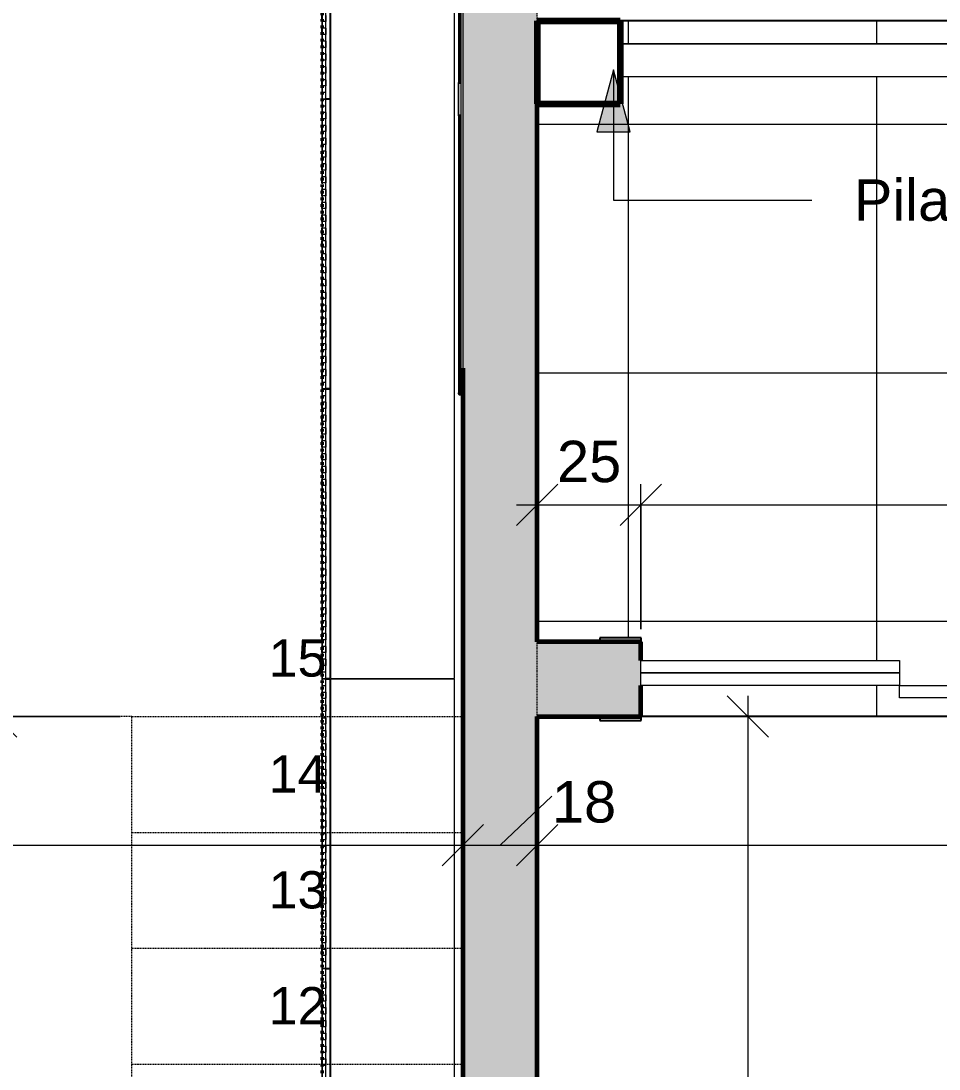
# Model space of a CAD drawing. Header units: millimetres. Extents: x -168557 to 193771, y -108373 to 197278.
# Drawn here: x 178395 to 180613, y -9221 to -6690 of the extents above; entities that cross this region are included whole.
import ezdxf

# ---------------------------------------------------------------- set-up
doc = ezdxf.new("R2010")
doc.units = ezdxf.units.MM
doc.linetypes.add('Dash dot', pattern=[15.875, 6.35, -4.7625, 0, -4.7625])
doc.linetypes.add('Overhead', pattern=[3.96875, 2.38125, -1.5875])
for name, color, linetype, lineweight in [('A-ANNO-DIMS', 211, 'Continuous', 9), ('A-ANNO-DIMS-50', 211, 'Continuous', 9), ('A-AREA', 32, 'Continuous', 9), ('A-DOOR', 31, 'Continuous', 9), ('A-FLOR', 192, 'Continuous', 9), ('A-FLOR-OVHD', 1, 'Overhead', 9), ('A-FLOR-PATT', 8, 'Continuous', 25), ('A-WALL', 113, 'Continuous', 9), ('A-WALL-PATT', 111, 'Continuous', 25), ('Corrimãos superiores', 7, 'Continuous', 9), ('G-ANNO-SYMB', 111, 'Continuous', 9), ('G-ANNO-TEXT', 231, 'Continuous', 9), ('I-FURN', 30, 'Continuous', 9), ('S-COLS', 52, 'Continuous', 9), ('S-COLS-SYMB', 171, 'Continuous', 100), ('S-STRS-ANNO', 31, 'Continuous', 9), ('S-STRS-MBND', 31, 'Overhead', 9)]:
    doc.layers.add(name, color=color, linetype=linetype, lineweight=lineweight)
doc.styles.add('@Arial Unicode MS_1', font='ARIALUNI.TTF', dxfattribs={"height": 100})
doc.styles.add('Arial', font='arial.ttf', dxfattribs={"height": 90})
doc.styles.add('Arial_2', font='arial.ttf', dxfattribs={"height": 100})
doc.dimstyles.new('CRT_-__Metros_-_Linha_de_chamada_3_5_mm_2', dxfattribs={"dimscale": 304.8, "dimtxt": 100.584485, "dimasz": 0.328084, "dimexe": 0.164042, "dimexo": 0.0625, "dimgap": 0.082021, "dimtad": 1, "dimdec": 0, "dimlfac": 0.1, "dimdsep": 46, "dimtxsty": '@Arial Unicode MS_1', "dimblk1": 'OBLIQUE', "dimblk2": 'OBLIQUE', "dimsah": 1, "dimcen": 0.09, "dimdle": 0.164042, "dimazin": 0, "dimtfac": 1, "dimtdec": 4, "dimtix": 1, "dimtmove": 0, "dimatfit": 3, "dimfxl": 0.984252, "dimfxlon": 1, "dimtvp": 1, "dimtolj": 1, "dimtzin": 0, "dimarcsym": 2})
doc.dimstyles.new('CRT_-__Metros_-_Linha_de_chamada_3_5_mm_3', dxfattribs={"dimscale": 304.8, "dimtxt": 100.584485, "dimasz": 0.328084, "dimexe": 0.164042, "dimexo": 0.0625, "dimgap": 0.082021, "dimtad": 1, "dimlfac": 0.001, "dimrnd": 0.01, "dimzin": 0, "dimdsep": 46, "dimtxsty": '@Arial Unicode MS_1', "dimblk1": 'OBLIQUE', "dimblk2": 'OBLIQUE', "dimsah": 1, "dimcen": 0.09, "dimdle": 0.164042, "dimazin": 0, "dimtfac": 1, "dimtdec": 4, "dimtix": 1, "dimtmove": 0, "dimatfit": 3, "dimfxl": 0.984252, "dimfxlon": 1, "dimtvp": 1, "dimtolj": 1, "dimtzin": 0, "dimarcsym": 2})
doc.dimstyles.new('CRT_-__Metros_-_Linha_de_chamada_3_5_mm_4', dxfattribs={"dimscale": 304.8, "dimtxt": 100.584485, "dimasz": 0.328084, "dimexe": 0.164042, "dimexo": 0.0625, "dimgap": 0.082021, "dimtad": 1, "dimdec": 0, "dimlfac": 0.1, "dimdsep": 46, "dimtxsty": '@Arial Unicode MS_1', "dimblk1": 'OBLIQUE', "dimblk2": 'OBLIQUE', "dimsah": 1, "dimcen": 0.09, "dimdle": 0.164042, "dimazin": 0, "dimtfac": 1, "dimtdec": 4, "dimtix": 1, "dimtmove": 1, "dimatfit": 3, "dimfxl": 0.984252, "dimfxlon": 1, "dimtvp": 1, "dimtolj": 1, "dimtzin": 0, "dimarcsym": 2})
doc.dimstyles.new('CRT_-__Metros_-_Linha_de_chamada_3_5_mm_5', dxfattribs={"dimscale": 304.8, "dimtxt": 100.584485, "dimasz": 0.328084, "dimexe": 0.164042, "dimexo": 0.0625, "dimgap": 0.082021, "dimtad": 1, "dimlfac": 0.001, "dimrnd": 0.01, "dimzin": 0, "dimdsep": 46, "dimtxsty": '@Arial Unicode MS_1', "dimblk1": 'OBLIQUE', "dimblk2": 'OBLIQUE', "dimsah": 1, "dimcen": 0.09, "dimdle": 0.164042, "dimazin": 0, "dimtfac": 1, "dimtdec": 4, "dimtix": 1, "dimtmove": 2, "dimatfit": 3, "dimfxl": 0.984252, "dimfxlon": 1, "dimtvp": 1, "dimtolj": 1, "dimtzin": 0, "dimarcsym": 2})

# ---------------------------------------------------------------- blocks, each defined once
blk = doc.blocks.new('Porta correr 4 folhas - 250 x 210-3560947-TERREO')
at = {"layer": 'A-DOOR', "lineweight": 25}
for p, q in [((1349, 100), (1249, 100)), ((1249, 100), (1249, 15)), ((1349, 90), (1349, 100)), ((1249, -45), (1249, -100)), ((1249, -100), (1349, -100)), ((1349, -100), (1349, -90))]:
    blk.add_line(p, q, dxfattribs=at)
at = {"layer": 'A-DOOR'}
for p, q in [((0, 45), (625, 45)), ((625, 45), (625, 15)), ((625, 15), (0, 15)), ((625, -15), (625, 15)), ((625, 15), (1250, 15)), ((1250, 15), (1250, -15)), ((625, -45), (625, -15)), ((625, -15), (1250, -15)), ((1250, -15), (625, -15)), ((1250, -15), (1250, -45)), ((1250, -45), (625, -45))]:
    blk.add_line(p, q, dxfattribs=at)
blk = doc.blocks.new('Pilar de Madeira - 20x20cm-4274203-TERREO')
at = {"layer": 'S-COLS', "lineweight": 80}
for p, q in [((100, 100), (-100, 100)), ((-100, 100), (-100, -100)), ((100, -100), (100, 100)), ((-100, -100), (100, -100))]:
    blk.add_line(p, q, dxfattribs=at)
at = {"layer": 'S-COLS-SYMB'}
for p, q in [((-100, 100), (-100, -100)), ((-100, 100), (100, 100)), ((100, 100), (100, -100)), ((-100, -100), (100, -100))]:
    blk.add_line(p, q, dxfattribs=at)
blk = doc.blocks.new('Tipo de corrimão superior - Corrimão superior_Interno_-3444753-TERREO')
at = {"layer": 'Corrimãos superiores'}
for p, q in [((-2184.6, -6744.7), (605.4, -6744.7)), ((605.4, -6824.7), (-2184.6, -6824.7))]:
    blk.add_line(p, q, dxfattribs=at)
blk = doc.blocks.new('Tipo de corrimão superior - Corrimão superior_Interno_-V8-TERREO')
at = {"layer": 'Corrimãos superiores'}
for p, q in [((605.4, -6744.7), (-2184.6, -6744.7)), ((605.4, -6824.7), (-2184.6, -6824.7))]:
    blk.add_line(p, q, dxfattribs=at)
blk = doc.blocks.new('Blks_Mob_Rack Ripado_Painel Liso - Branco e Madeira-3791431-TERREO')
at = {"layer": 'I-FURN', "color": 254}
for p, q in [((1399, -20), (-1399, -20)), ((1399, -320), (1399, -20)), ((-1399, -320), (1399, -320)), ((-699, -321), (-1, -321)), ((-1, -321), (-1, -331)), ((1, -321), (699, -321)), ((1, -321), (1, -331)), ((699, -321), (699, -331)), ((701, -321), (1399, -321)), ((701, -321), (701, -331)), ((1399, -321), (1399, -331)), ((-1, -331), (-699, -331)), ((-202.325, -331), (-187.325, -331)), ((-187.325, -341), (-202.325, -341)), ((-187.325, -331), (-187.325, -341)), ((-171.29, -331), (-156.29, -331)), ((-171.29, -331), (-171.29, -341)), ((-156.29, -341), (-171.29, -341)), ((-156.29, -331), (-156.29, -341)), ((-140.255, -331), (-125.255, -331)), ((-140.255, -331), (-140.255, -341)), ((-125.255, -341), (-140.255, -341)), ((-125.255, -331), (-125.255, -341)), ((-109.22, -331), (-94.22, -331)), ((-109.22, -331), (-109.22, -341)), ((-94.22, -341), (-109.22, -341)), ((-94.22, -331), (-94.22, -341)), ((-78.185, -331), (-63.185, -331)), ((-78.185, -331), (-78.185, -341)), ((-63.185, -341), (-78.185, -341)), ((-63.185, -331), (-63.185, -341)), ((-47.15, -331), (-32.15, -331)), ((-47.15, -331), (-47.15, -341)), ((-32.15, -341), (-47.15, -341)), ((-32.15, -331), (-32.15, -341)), ((-16, -331), (-16, -341)), ((-1, -331), (-16, -331)), ((-16, -341), (-1, -341)), ((-1, -341), (-1, -331)), ((16, -331), (1, -331)), ((1, -331), (1, -341)), ((699, -331), (1, -331)), ((1, -341), (16, -341)), ((16, -341), (16, -331)), ((32.15, -331), (47.15, -331)), ((32.15, -331), (32.15, -341)), ((47.15, -341), (32.15, -341)), ((47.15, -331), (47.15, -341)), ((63.185, -331), (78.185, -331)), ((63.185, -331), (63.185, -341)), ((78.185, -341), (63.185, -341)), ((78.185, -331), (78.185, -341)), ((94.22, -331), (109.22, -331)), ((94.22, -331), (94.22, -341)), ((109.22, -341), (94.22, -341)), ((109.22, -331), (109.22, -341)), ((125.255, -331), (140.255, -331)), ((125.255, -331), (125.255, -341)), ((140.255, -341), (125.255, -341)), ((140.255, -331), (140.255, -341)), ((156.29, -331), (171.29, -331)), ((156.29, -331), (156.29, -341)), ((171.29, -341), (156.29, -341)), ((171.29, -331), (171.29, -341)), ((187.325, -331), (202.325, -331)), ((187.325, -331), (187.325, -341)), ((202.325, -341), (187.325, -341)), ((202.325, -331), (202.325, -341)), ((218.36, -331), (233.36, -331)), ((218.36, -331), (218.36, -341)), ((233.36, -341), (218.36, -341)), ((233.36, -331), (233.36, -341)), ((249.395, -331), (264.395, -331)), ((249.395, -331), (249.395, -341)), ((264.395, -341), (249.395, -341)), ((264.395, -331), (264.395, -341)), ((280.43, -331), (295.43, -331)), ((280.43, -331), (280.43, -341)), ((295.43, -341), (280.43, -341)), ((295.43, -331), (295.43, -341)), ((311.465, -331), (326.465, -331)), ((311.465, -331), (311.465, -341)), ((326.465, -341), (311.465, -341)), ((326.465, -331), (326.465, -341)), ((342.5, -331), (357.5, -331)), ((342.5, -331), (342.5, -341)), ((357.5, -341), (342.5, -341)), ((357.5, -331), (357.5, -341)), ((373.535, -331), (388.535, -331)), ((373.535, -331), (373.535, -341)), ((388.535, -341), (373.535, -341)), ((388.535, -331), (388.535, -341)), ((404.57, -331), (419.57, -331)), ((404.57, -331), (404.57, -341)), ((419.57, -341), (404.57, -341)), ((419.57, -331), (419.57, -341)), ((435.605, -331), (450.605, -331)), ((435.605, -331), (435.605, -341)), ((450.605, -341), (435.605, -341)), ((450.605, -331), (450.605, -341)), ((466.64, -331), (481.64, -331)), ((466.64, -331), (466.64, -341)), ((481.64, -341), (466.64, -341)), ((481.64, -331), (481.64, -341)), ((497.675, -331), (512.675, -331)), ((497.675, -331), (497.675, -341)), ((512.675, -341), (497.675, -341)), ((512.675, -331), (512.675, -341)), ((528.71, -331), (543.71, -331)), ((528.71, -331), (528.71, -341)), ((543.71, -341), (528.71, -341)), ((543.71, -331), (543.71, -341)), ((559.745, -331), (574.745, -331)), ((559.745, -331), (559.745, -341)), ((574.745, -341), (559.745, -341)), ((574.745, -331), (574.745, -341)), ((590.78, -331), (605.78, -331)), ((590.78, -331), (590.78, -341)), ((605.78, -341), (590.78, -341)), ((605.78, -331), (605.78, -341)), ((621.815, -331), (636.815, -331)), ((621.815, -331), (621.815, -341)), ((636.815, -341), (621.815, -341)), ((636.815, -331), (636.815, -341)), ((652.85, -331), (667.85, -331)), ((652.85, -331), (652.85, -341)), ((667.85, -341), (652.85, -341)), ((667.85, -331), (667.85, -341)), ((684, -331), (684, -341)), ((699, -331), (684, -331)), ((684, -341), (699, -341)), ((699, -341), (699, -331)), ((716, -331), (701, -331)), ((701, -331), (701, -341)), ((1399, -331), (701, -331)), ((701, -341), (716, -341)), ((716, -341), (716, -331)), ((732.15, -331), (747.15, -331)), ((732.15, -331), (732.15, -341)), ((747.15, -341), (732.15, -341)), ((747.15, -331), (747.15, -341)), ((763.185, -331), (778.185, -331)), ((763.185, -331), (763.185, -341)), ((778.185, -341), (763.185, -341)), ((778.185, -331), (778.185, -341)), ((794.22, -331), (809.22, -331)), ((794.22, -331), (794.22, -341)), ((809.22, -341), (794.22, -341)), ((809.22, -331), (809.22, -341)), ((825.255, -331), (840.255, -331)), ((825.255, -331), (825.255, -341)), ((840.255, -341), (825.255, -341)), ((840.255, -331), (840.255, -341)), ((856.29, -331), (871.29, -331)), ((856.29, -331), (856.29, -341)), ((871.29, -341), (856.29, -341)), ((871.29, -331), (871.29, -341)), ((887.325, -331), (902.325, -331)), ((887.325, -331), (887.325, -341)), ((902.325, -341), (887.325, -341)), ((902.325, -331), (902.325, -341)), ((918.36, -331), (933.36, -331)), ((918.36, -331), (918.36, -341)), ((933.36, -341), (918.36, -341)), ((933.36, -331), (933.36, -341)), ((949.395, -331), (964.395, -331)), ((949.395, -331), (949.395, -341)), ((964.395, -341), (949.395, -341)), ((964.395, -331), (964.395, -341)), ((980.43, -331), (995.43, -331)), ((980.43, -331), (980.43, -341)), ((995.43, -341), (980.43, -341)), ((995.43, -331), (995.43, -341)), ((1011.465, -331), (1026.465, -331)), ((1011.465, -331), (1011.465, -341)), ((1026.465, -341), (1011.465, -341)), ((1026.465, -331), (1026.465, -341)), ((1042.5, -331), (1057.5, -331)), ((1042.5, -331), (1042.5, -341)), ((1057.5, -341), (1042.5, -341)), ((1057.5, -331), (1057.5, -341)), ((1073.535, -331), (1088.535, -331)), ((1073.535, -331), (1073.535, -341)), ((1088.535, -341), (1073.535, -341)), ((1088.535, -331), (1088.535, -341)), ((1104.57, -331), (1119.57, -331)), ((1104.57, -331), (1104.57, -341)), ((1119.57, -341), (1104.57, -341)), ((1119.57, -331), (1119.57, -341)), ((1135.605, -331), (1150.605, -331)), ((1135.605, -331), (1135.605, -341)), ((1150.605, -341), (1135.605, -341)), ((1150.605, -331), (1150.605, -341)), ((1166.64, -331), (1181.64, -331)), ((1166.64, -331), (1166.64, -341)), ((1181.64, -341), (1166.64, -341)), ((1181.64, -331), (1181.64, -341)), ((1197.675, -331), (1212.675, -331)), ((1197.675, -331), (1197.675, -341)), ((1212.675, -341), (1197.675, -341)), ((1212.675, -331), (1212.675, -341)), ((1228.71, -331), (1243.71, -331)), ((1228.71, -331), (1228.71, -341)), ((1243.71, -341), (1228.71, -341)), ((1243.71, -331), (1243.71, -341)), ((1259.745, -331), (1274.745, -331)), ((1259.745, -331), (1259.745, -341)), ((1274.745, -341), (1259.745, -341)), ((1274.745, -331), (1274.745, -341)), ((1290.78, -331), (1305.78, -331)), ((1290.78, -331), (1290.78, -341)), ((1305.78, -341), (1290.78, -341)), ((1305.78, -331), (1305.78, -341)), ((1321.815, -331), (1336.815, -331)), ((1321.815, -331), (1321.815, -341)), ((1336.815, -341), (1321.815, -341)), ((1336.815, -331), (1336.815, -341)), ((1352.85, -331), (1367.85, -331)), ((1352.85, -331), (1352.85, -341)), ((1367.85, -341), (1352.85, -341)), ((1367.85, -331), (1367.85, -341)), ((1384, -331), (1384, -341)), ((1399, -331), (1384, -331)), ((1384, -341), (1399, -341)), ((1399, -341), (1399, -331))]:
    blk.add_line(p, q, dxfattribs=at)
blk = doc.blocks.new('Blks_Mob_Rack Ripado_Painel Liso - Branco e Madeira-3789540-TERREO')
at = {"layer": 'I-FURN', "color": 254}
for p, q in [((1, 331), (699, 331)), ((466.64, 341), (481.64, 341)), ((466.64, 341), (466.64, 331)), ((481.64, 331), (466.64, 331)), ((481.64, 341), (481.64, 331)), ((497.675, 341), (512.675, 341)), ((497.675, 341), (497.675, 331)), ((512.675, 331), (497.675, 331)), ((512.675, 341), (512.675, 331)), ((528.71, 341), (543.71, 341)), ((528.71, 341), (528.71, 331)), ((543.71, 331), (528.71, 331)), ((543.71, 341), (543.71, 331)), ((559.745, 341), (574.745, 341)), ((559.745, 341), (559.745, 331)), ((574.745, 331), (559.745, 331)), ((574.745, 341), (574.745, 331)), ((590.78, 341), (605.78, 341)), ((590.78, 341), (590.78, 331)), ((605.78, 331), (590.78, 331)), ((605.78, 341), (605.78, 331)), ((621.815, 341), (636.815, 341)), ((621.815, 341), (621.815, 331)), ((636.815, 331), (621.815, 331)), ((636.815, 341), (636.815, 331)), ((652.85, 341), (667.85, 341)), ((652.85, 341), (652.85, 331)), ((667.85, 331), (652.85, 331)), ((667.85, 341), (667.85, 331)), ((699, 341), (684, 341)), ((684, 341), (684, 331)), ((684, 331), (699, 331)), ((699, 331), (699, 341)), ((699, 331), (699, 321)), ((716, 341), (701, 341)), ((701, 341), (701, 331)), ((701, 331), (716, 331)), ((701, 331), (1399, 331)), ((701, 331), (701, 321)), ((716, 331), (716, 341)), ((732.15, 341), (747.15, 341)), ((732.15, 341), (732.15, 331)), ((747.15, 331), (732.15, 331)), ((747.15, 341), (747.15, 331)), ((763.185, 341), (778.185, 341)), ((763.185, 341), (763.185, 331)), ((778.185, 331), (763.185, 331)), ((778.185, 341), (778.185, 331)), ((794.22, 341), (809.22, 341)), ((794.22, 341), (794.22, 331)), ((809.22, 331), (794.22, 331)), ((809.22, 341), (809.22, 331)), ((825.255, 341), (840.255, 341)), ((825.255, 341), (825.255, 331)), ((840.255, 331), (825.255, 331)), ((840.255, 341), (840.255, 331)), ((856.29, 341), (871.29, 341)), ((856.29, 341), (856.29, 331)), ((871.29, 331), (856.29, 331)), ((871.29, 341), (871.29, 331)), ((887.325, 341), (902.325, 341)), ((887.325, 341), (887.325, 331)), ((902.325, 331), (887.325, 331)), ((902.325, 341), (902.325, 331)), ((918.36, 341), (933.36, 341)), ((918.36, 341), (918.36, 331)), ((933.36, 331), (918.36, 331)), ((933.36, 341), (933.36, 331)), ((949.395, 341), (964.395, 341)), ((949.395, 341), (949.395, 331)), ((964.395, 331), (949.395, 331)), ((964.395, 341), (964.395, 331)), ((980.43, 341), (995.43, 341)), ((980.43, 341), (980.43, 331)), ((995.43, 331), (980.43, 331)), ((995.43, 341), (995.43, 331)), ((1011.465, 341), (1026.465, 341)), ((1011.465, 341), (1011.465, 331)), ((1026.465, 331), (1011.465, 331)), ((1026.465, 341), (1026.465, 331)), ((1042.5, 341), (1057.5, 341)), ((1042.5, 341), (1042.5, 331)), ((1057.5, 331), (1042.5, 331)), ((1057.5, 341), (1057.5, 331)), ((1073.535, 341), (1088.535, 341)), ((1073.535, 341), (1073.535, 331)), ((1088.535, 331), (1073.535, 331)), ((1088.535, 341), (1088.535, 331)), ((1104.57, 341), (1119.57, 341)), ((1104.57, 341), (1104.57, 331)), ((1119.57, 331), (1104.57, 331)), ((1119.57, 341), (1119.57, 331)), ((1135.605, 341), (1150.605, 341)), ((1135.605, 341), (1135.605, 331)), ((1150.605, 331), (1135.605, 331)), ((1150.605, 341), (1150.605, 331)), ((1166.64, 341), (1181.64, 341)), ((1166.64, 341), (1166.64, 331)), ((1181.64, 331), (1166.64, 331)), ((1181.64, 341), (1181.64, 331)), ((1197.675, 341), (1212.675, 341)), ((1197.675, 341), (1197.675, 331)), ((1212.675, 331), (1197.675, 331)), ((1212.675, 341), (1212.675, 331)), ((1228.71, 341), (1243.71, 341)), ((1228.71, 341), (1228.71, 331)), ((1243.71, 331), (1228.71, 331)), ((1243.71, 341), (1243.71, 331)), ((1259.745, 341), (1274.745, 341)), ((1259.745, 341), (1259.745, 331)), ((1274.745, 331), (1259.745, 331)), ((1274.745, 341), (1274.745, 331)), ((1290.78, 341), (1305.78, 341)), ((1290.78, 341), (1290.78, 331)), ((1305.78, 331), (1290.78, 331)), ((1305.78, 341), (1305.78, 331)), ((1321.815, 341), (1336.815, 341)), ((1321.815, 341), (1321.815, 331)), ((1336.815, 331), (1321.815, 331)), ((1336.815, 341), (1336.815, 331)), ((1352.85, 341), (1367.85, 341)), ((1352.85, 341), (1352.85, 331)), ((1367.85, 331), (1352.85, 331)), ((1367.85, 341), (1367.85, 331)), ((1399, 341), (1384, 341)), ((1384, 341), (1384, 331)), ((1384, 331), (1399, 331)), ((1399, 331), (1399, 341)), ((1399, 331), (1399, 321)), ((1399, 320), (-1211, 320)), ((699, 321), (1, 321)), ((1399, 321), (701, 321)), ((1399, 20), (1399, 320)), ((-1211, 20), (1399, 20))]:
    blk.add_line(p, q, dxfattribs=at)
blk = doc.blocks.new('Blks_Elet_Samsung_Smart TV - 65_-2517222-TERREO')
at = {"layer": 'I-FURN', "color": 254}
for p, q in [((-650.1, 8.2), (-715, 3.3)), ((-715, 0), (-715, 3.3)), ((-715, 3.3), (-38.1, 3.3)), ((-715, 0), (-38.1, 0)), ((-650.1, 8.2), (650.1, 8.2)), ((-38.1, 3.3), (-29.5, 3.3)), ((-38.1, 3.3), (-38.1, 0)), ((-29.5, 3.3), (-22.2, 3.3)), ((-22.2, 3.3), (21.9, 3.3)), ((21.9, 3.3), (29.2, 3.3)), ((29.2, 3.3), (37.8, 3.3)), ((37.8, 3.3), (715, 3.3)), ((37.8, 0), (37.8, 3.3)), ((37.8, 0), (715, 0)), ((650.1, 8.2), (715, 3.3)), ((715, 3.3), (715, 0)), ((-709, -2.4), (709, -2.4)), ((-709, -2.4), (709, -2.4)), ((-29.5, -1.8), (-40.6, -1.8)), ((-22.2, -1.8), (-29.5, -1.8)), ((21.9, -1.8), (-22.2, -1.8)), ((29.2, -1.8), (21.9, -1.8)), ((40.4, -1.8), (29.2, -1.8))]:
    blk.add_line(p, q, dxfattribs=at)
at = {"layer": 'I-FURN', "color": 254, "flags": 128}
for points in [[(-38.1, 0), (-39.3, -1), (-40.6, -1.8)], [(40.4, -1.8), (39, -1), (37.8, 0)]]:
    blk.add_lwpolyline(points, dxfattribs=at)
at = {"layer": 'I-FURN', "color": 254}
for points, knots in [([(-709, -2.4), (-709.1, -2.4), (-709.4, -2.4), (-709.8, -2.3), (-710.5, -2.3), (-711.4, -2.1), (-712.4, -1.7), (-713.6, -1.1), (-714.5, -0.5), (-715, 0)], [-0.6227346, -0.6227346, -0.6227346, -0.6227346, -0.6, -0.55, -0.5, -0.4, -0.3, -0.2, 0, 0, 0, 0]), ([(715, 0), (714.5, -0.5), (713.6, -1.1), (712.4, -1.7), (711.4, -2.1), (710.3, -2.3), (709.5, -2.4), (709.1, -2.4), (709, -2.4)], [0, 0, 0, 0, 0.2, 0.3, 0.4, 0.5, 0.6, 0.6227346, 0.6227346, 0.6227346, 0.6227346])]:
    blk.add_open_spline(points, degree=3, knots=knots, dxfattribs=at)
for points in [[(-709.3, -2.4), (-709.2, -2.4), (-709.1, -2.4), (-709, -2.4)], [(709.3, -2.4), (709.2, -2.4), (709.1, -2.4), (709, -2.4)]]:
    blk.add_open_spline(points, degree=3, dxfattribs=at)
blk = doc.blocks.new('DIMBLOCK80-TERREO')
at = {"layer": 'A-ANNO-DIMS-50'}
for p, q in [((179642.3, -7558.5), (179642.3, -7908.5)), ((179642.3, -7858.5), (179642.3, -7558.5)), ((179892.3, -8158.5), (179892.3, -7808.5)), ((179592.3, -7858.5), (179892.3, -7858.5)), ((179892.3, -7858.5), (179892.3, -8158.5))]:
    blk.add_line(p, q, dxfattribs=at)
at = {"layer": 'A-ANNO-DIMS-50', "lineweight": 18}
for p, q in [((179642.3, -7858.5), (179692.3, -7808.5)), ((179892.3, -7858.5), (179942.3, -7808.5)), ((179642.3, -7858.5), (179592.3, -7908.5)), ((179892.3, -7858.5), (179842.3, -7908.5))]:
    blk.add_line(p, q, dxfattribs=at)
at = {"layer": 'A-ANNO-DIMS-50', "color": 0, "insert": (179689.9, -7703.7), "char_height": 100, "width": 185.873, "attachment_point": 1, "line_spacing_factor": 1.117605, "style": '@Arial Unicode MS_1'}
blk.add_mtext('25', dxfattribs=at)
blk = doc.blocks.new('_Oblique')
at = {"color": 0, "linetype": 'ByBlock', "lineweight": -2}
blk.add_line((-0.5, -0.5), (0.5, 0.5), dxfattribs=at)
blk = doc.blocks.new('DIMBLOCK81-TERREO')
at = {"layer": 'A-ANNO-DIMS-50', "lineweight": 18}
for p, q in [((179892.3, -7858.5), (179942.3, -7808.5)), ((182392.3, -7858.5), (182442.3, -7808.5)), ((179892.3, -7858.5), (179842.3, -7908.5)), ((182392.3, -7858.5), (182342.3, -7908.5))]:
    blk.add_line(p, q, dxfattribs=at)
at = {"layer": 'A-ANNO-DIMS-50'}
for p, q in [((179892.3, -8158.5), (179892.3, -7808.5)), ((182392.3, -8158.5), (182392.3, -7808.5)), ((179892.3, -7858.5), (182392.3, -7858.5)), ((179892.3, -7858.5), (179892.3, -8158.5)), ((182392.3, -7858.5), (182392.3, -8158.5))]:
    blk.add_line(p, q, dxfattribs=at)
at = {"layer": 'A-ANNO-DIMS-50', "color": 0, "insert": (181007.1, -7703.7), "char_height": 100, "width": 324.675, "attachment_point": 1, "line_spacing_factor": 1.117605, "style": '@Arial Unicode MS_1'}
blk.add_mtext('2,50', dxfattribs=at)
blk = doc.blocks.new('DIMBLOCK92-TERREO')
at = {"layer": 'A-ANNO-DIMS-50'}
for p, q in [((174962.3, -8380.7), (174962.3, -8730.7)), ((174962.3, -8680.7), (174962.3, -8380.7)), ((179462.3, -8380.7), (179462.3, -8730.7)), ((179462.3, -8680.7), (179462.3, -8380.7)), ((174912.3, -8680.7), (179462.3, -8680.7))]:
    blk.add_line(p, q, dxfattribs=at)
at = {"layer": 'A-ANNO-DIMS-50', "lineweight": 18}
for p, q in [((174962.3, -8680.7), (175012.3, -8630.7)), ((179462.3, -8680.7), (179512.3, -8630.7)), ((174962.3, -8680.7), (174912.3, -8730.7)), ((179462.3, -8680.7), (179412.3, -8730.7))]:
    blk.add_line(p, q, dxfattribs=at)
at = {"layer": 'A-ANNO-DIMS-50', "color": 0, "insert": (177444, -8525.9), "char_height": 100, "width": 324.675, "attachment_point": 1, "line_spacing_factor": 1.117605, "style": '@Arial Unicode MS_1'}
blk.add_mtext('4,50', dxfattribs=at)
blk = doc.blocks.new('DIMBLOCK93-TERREO')
at = {"layer": 'A-ANNO-DIMS-50'}
for p, q in [((179462.3, -8380.7), (179462.3, -8730.7)), ((179462.3, -8680.7), (179462.3, -8380.7)), ((179677.6, -8562.6), (179552.3, -8680.7)), ((179677.6, -8562.6), (179677.6, -8562.6)), ((179642.3, -8616.1), (179642.3, -8730.7)), ((179642.3, -8680.7), (179642.3, -8616.1)), ((179462.3, -8680.7), (179642.3, -8680.7))]:
    blk.add_line(p, q, dxfattribs=at)
at = {"layer": 'A-ANNO-DIMS-50', "lineweight": 18}
for p, q in [((179462.3, -8680.7), (179512.3, -8630.7)), ((179642.3, -8680.7), (179692.3, -8630.7)), ((179462.3, -8680.7), (179412.3, -8730.7)), ((179642.3, -8680.7), (179592.3, -8730.7))]:
    blk.add_line(p, q, dxfattribs=at)
at = {"layer": 'A-ANNO-DIMS-50', "color": 0, "insert": (179677.6, -8525.9), "char_height": 100, "width": 185.873, "attachment_point": 1, "line_spacing_factor": 1.117605, "style": '@Arial Unicode MS_1'}
blk.add_mtext('18', dxfattribs=at)
blk = doc.blocks.new('DIMBLOCK94-TERREO')
at = {"layer": 'A-ANNO-DIMS-50'}
for p, q in [((182642.3, -8380.7), (182642.3, -8730.7)), ((182642.3, -8680.7), (182642.3, -8380.7)), ((179642.3, -8616.1), (179642.3, -8730.7)), ((179642.3, -8680.7), (179642.3, -8616.1)), ((179642.3, -8680.7), (182642.3, -8680.7))]:
    blk.add_line(p, q, dxfattribs=at)
at = {"layer": 'A-ANNO-DIMS-50', "lineweight": 18}
for p, q in [((179642.3, -8680.7), (179692.3, -8630.7)), ((182642.3, -8680.7), (182692.3, -8630.7)), ((179642.3, -8680.7), (179592.3, -8730.7)), ((182642.3, -8680.7), (182592.3, -8730.7))]:
    blk.add_line(p, q, dxfattribs=at)
at = {"layer": 'A-ANNO-DIMS-50', "color": 0, "insert": (181007.1, -8525.9), "char_height": 100, "width": 324.675, "attachment_point": 1, "line_spacing_factor": 1.117605, "style": '@Arial Unicode MS_1'}
blk.add_mtext('3,00', dxfattribs=at)
blk = doc.blocks.new('DIMBLOCK187-TERREO')
at = {"layer": 'A-ANNO-DIMS-50', "lineweight": 18}
for p, q in [((180151.3, -8369.7), (180101.3, -8319.7)), ((180151.3, -8369.7), (180201.3, -8419.7)), ((180151.3, -11969.7), (180101.3, -11919.7)), ((180151.3, -11969.7), (180201.3, -12019.7))]:
    blk.add_line(p, q, dxfattribs=at)
at = {"layer": 'A-ANNO-DIMS-50'}
for p, q in [((180151.3, -8319.7), (180151.3, -12019.7)), ((180451.3, -8369.7), (180101.3, -8369.7)), ((180151.3, -8369.7), (180451.3, -8369.7)), ((180451.3, -11969.7), (180101.3, -11969.7)), ((180151.3, -11969.7), (180451.3, -11969.7))]:
    blk.add_line(p, q, dxfattribs=at)
at = {"layer": 'A-ANNO-DIMS-50', "color": 0, "insert": (179996.5, -10304.9), "char_height": 100, "width": 324.675, "attachment_point": 1, "rotation": 90, "line_spacing_factor": 1.117605, "style": '@Arial Unicode MS_1'}
blk.add_mtext('3,60', dxfattribs=at)
blk = doc.blocks.new('DIMBLOCK211-TERREO')
at = {"layer": 'A-ANNO-DIMS-50', "lineweight": 18}
for p, q in [((178334.7, -8369.7), (178284.7, -8319.7)), ((178334.7, -8369.7), (178384.7, -8419.7)), ((178334.7, -12289.7), (178284.7, -12239.7)), ((178334.7, -12289.7), (178384.7, -12339.7))]:
    blk.add_line(p, q, dxfattribs=at)
at = {"layer": 'A-ANNO-DIMS-50'}
for p, q in [((178634.7, -8369.7), (178284.7, -8369.7)), ((178334.7, -12289.7), (178334.7, -8369.7)), ((178334.7, -8369.7), (178634.7, -8369.7)), ((178634.7, -12289.7), (178284.7, -12289.7)), ((178334.7, -12289.7), (178634.7, -12289.7))]:
    blk.add_line(p, q, dxfattribs=at)
at = {"layer": 'A-ANNO-DIMS-50', "color": 0, "insert": (178179.9, -10464.9), "char_height": 100, "width": 324.675, "attachment_point": 1, "rotation": 90, "line_spacing_factor": 1.117605, "style": '@Arial Unicode MS_1'}
blk.add_mtext('3,92', dxfattribs=at)
blk = doc.blocks.new('DIMBLOCK212-TERREO')
at = {"layer": 'A-ANNO-DIMS-50', "lineweight": 18}
for p, q in [((178334.7, -5479.7), (178284.7, -5429.7)), ((178334.7, -5479.7), (178384.7, -5529.7)), ((178334.7, -8369.7), (178284.7, -8319.7)), ((178334.7, -8369.7), (178384.7, -8419.7))]:
    blk.add_line(p, q, dxfattribs=at)
at = {"layer": 'A-ANNO-DIMS-50'}
for p, q in [((178334.7, -8369.7), (178334.7, -5429.7)), ((178034.7, -5479.7), (178384.7, -5479.7)), ((178334.7, -5479.7), (178034.7, -5479.7)), ((178634.7, -8369.7), (178284.7, -8369.7)), ((178334.7, -8369.7), (178634.7, -8369.7))]:
    blk.add_line(p, q, dxfattribs=at)
at = {"layer": 'A-ANNO-DIMS-50', "color": 0, "insert": (178179.9, -7059.9), "char_height": 100, "width": 324.675, "attachment_point": 1, "rotation": 90, "line_spacing_factor": 1.117605, "style": '@Arial Unicode MS_1'}
blk.add_mtext('2,89', dxfattribs=at)

msp = doc.modelspace()

# ---------------------------------------------------------------- hatches: boundary and pattern name
at = {"layer": 'A-FLOR-PATT', "lineweight": 9}
h = msp.add_hatch(dxfattribs=at)
h.set_pattern_fill('FP_8', color=9, style=0, pattern_type=2)
h.set_pattern_definition([(0, (184662.33, -7539.65), (0, 600), []), (90, (184662.33, -7539.65), (-600, 4e-14), [])])
h.paths.add_polyline_path([(183697.332, -8234.651), (183697.332, -8204.651), (184947.332, -8204.651), (184947.332, -8234.651), (183747.332, -8234.651)])
h.paths.add_polyline_path([(179893.332, -8369.651), (182391.332, -8369.651), (182391.332, -8294.651), (181767.332, -8294.651), (181767.332, -8234.651), (182391.332, -8234.651), (182391.332, -8179.651), (182491.332, -8179.651), (182491.332, -8189.651), (182973.332, -8189.651), (182973.332, -8179.651), (183073.332, -8179.651), (183073.332, -8234.651), (183697.332, -8234.651), (183697.332, -8294.651), (183073.332, -8294.651), (183073.332, -8369.651), (185571.332, -8369.651), (185571.332, -8294.651), (184947.332, -8294.651), (184947.332, -8234.651), (185571.332, -8234.651), (185571.332, -8179.651), (185671.332, -8179.651), (185671.332, -8189.651), (186153.332, -8189.651), (186153.332, -8179.651), (186253.332, -8179.651), (186253.332, -8234.651), (186877.332, -8234.651), (186877.332, -8294.651), (186253.332, -8294.651), (186253.332, -8369.651), (188751.332, -8369.651), (188751.332, -8294.651), (188127.332, -8294.651), (188127.332, -8234.651), (188751.332, -8234.651), (188751.332, -8179.651), (188851.332, -8179.651), (188851.332, -8189.651), (189542.332, -8189.651), (189542.332, -6889.651), (189482.332, -6889.651), (189482.332, -6824.651), (186012.332, -6824.651), (186012.332, -6889.651), (185812.332, -6889.651), (185812.332, -6824.651), (182832.332, -6824.651), (182832.332, -6889.651), (182632.332, -6889.651), (182632.332, -6824.651), (179842.332, -6824.651), (179842.332, -6889.651), (179642.332, -6889.651), (179642.332, -8189.651), (179793.332, -8189.651), (179793.332, -8179.651), (179893.332, -8179.651), (179893.332, -8234.651), (180517.332, -8234.651), (180517.332, -8294.651), (179893.332, -8294.651), (179893.332, -8344.493)])
h.paths.add_polyline_path([(187552.332, -8324.651), (186877.332, -8324.651), (186877.332, -8294.651), (188127.332, -8294.651), (188127.332, -8324.651), (187887.963, -8324.651)])
h.paths.add_polyline_path([(184674.244, -8324.651), (183697.332, -8324.651), (183697.332, -8294.651), (184947.332, -8294.651), (184947.332, -8324.651), (184852.784, -8324.651)])
h.paths.add_polyline_path([(181767.332, -8324.651), (180517.332, -8324.651), (180517.332, -8294.651), (181767.332, -8294.651)])
h.paths.add_polyline_path([(189682.332, -8189.651), (189682.332, -6889.651), (189622.332, -6889.651), (189622.332, -8189.651)])
h.paths.add_polyline_path([(187887.963, -6744.651), (189482.332, -6744.651), (189482.332, -6689.651), (186012.332, -6689.651), (186012.332, -6744.651), (186459.644, -6744.651)])
h.paths.add_polyline_path([(185812.332, -6744.651), (185812.332, -6689.651), (182832.332, -6689.651), (182832.332, -6744.651), (185031.324, -6744.651)])
h.paths.add_polyline_path([(179842.332, -6744.651), (182632.332, -6744.651), (182632.332, -6689.651), (179842.332, -6689.651), (179842.332, -6720.216)])
at = {"layer": 'A-WALL-PATT'}
h = msp.add_hatch(color=256, dxfattribs=at)
h.paths.add_polyline_path([(179462.332, -19319.651), (179642.332, -19319.651), (179642.332, -18359.651), (179462.332, -18359.651), (179462.332, -19139.651)])
h.paths.add_polyline_path([(179462.332, -17539.651), (179642.332, -17539.651), (179642.332, -16479.651), (179462.332, -16479.651), (179462.332, -17421.336)])
h.paths.add_polyline_path([(179462.332, -13879.651), (179642.332, -13879.651), (179642.332, -13099.651), (179462.332, -13099.651), (179462.332, -13599.507)])
h.paths.add_polyline_path([(179642.332, -12299.651), (179642.332, -5479.651), (179462.332, -5479.651), (179462.332, -12299.651)])
h = msp.add_hatch(color=256, dxfattribs=at)
h.paths.add_polyline_path([(179642.332, -8369.651), (179892.332, -8369.651), (179892.332, -8189.651), (179642.332, -8189.651), (179642.332, -8248.947)])
h.paths.add_polyline_path([(183067.384, -8369.651), (183072.332, -8369.651), (183072.332, -8189.651), (182392.332, -8189.651), (182392.332, -8369.651), (182888.844, -8369.651)])
h.paths.add_polyline_path([(189502.332, -8369.651), (189682.332, -8369.651), (189682.332, -8189.651), (188752.332, -8189.651), (188752.332, -8369.651), (189316.283, -8369.651)])
h.paths.add_polyline_path([(185572.332, -8369.651), (186252.332, -8369.651), (186252.332, -8189.651), (185572.332, -8189.651), (185572.332, -8294.651)])
at = {"layer": 'G-ANNO-TEXT'}
msp.add_hatch(color=7, dxfattribs=at).paths.add_polyline_path([(179826.283, -6807.379), (179786.09, -6957.379), (179866.475, -6957.379)])

# ---------------------------------------------------------------- linework, layer by layer
at = {"layer": 'A-AREA'}
msp.add_line((182632.332, -6689.651), (179842.332, -6689.651), dxfattribs=at)
at = {"layer": 'A-FLOR', "lineweight": 25}
for p, q in [((182632.332, -6689.651), (179842.332, -6689.651)), ((182391.384, -8369.651), (179893.279, -8369.651))]:
    msp.add_line(p, q, dxfattribs=at)
at = {"layer": 'A-FLOR-OVHD'}
for p, q in [((179642.332, -8189.651), (179642.332, -6089.651)), ((179642.332, -13929.651), (179642.332, -7689.651)), ((178662.332, -8369.651), (174962.332, -8369.651))]:
    msp.add_line(p, q, dxfattribs=at)
at = {"layer": 'A-WALL', "lineweight": 60}
for p, q in [((179642.332, -8189.651), (179642.332, -6889.651)), ((179462.332, -7528.751), (179462.332, -12299.651)), ((179892.332, -8189.651), (179642.332, -8189.651)), ((179892.332, -8234.651), (179892.332, -8189.651)), ((179892.332, -8369.651), (179892.332, -8294.651)), ((179642.332, -8369.651), (179892.332, -8369.651)), ((179642.332, -11969.651), (179642.332, -8369.651))]:
    msp.add_line(p, q, dxfattribs=at)
at = {"layer": 'G-ANNO-SYMB', "linetype": 'Dash dot', "lineweight": 50}
msp.add_line((179122.468, -2132.076), (179122.468, -9518.953), dxfattribs=at)
at = {"layer": 'G-ANNO-TEXT', "color": 7}
for p, q in [((179826.283, -6807.379), (179786.09, -6957.379)), ((179866.475, -6957.379), (179826.283, -6807.379)), ((179826.283, -6807.379), (179826.283, -7122.233)), ((179786.09, -6957.379), (179866.475, -6957.379)), ((179826.283, -7122.233), (180305.634, -7122.233))]:
    msp.add_line(p, q, dxfattribs=at)
at = {"layer": 'S-STRS-MBND'}
for p, q in [((178662.332, -8369.651), (179462.332, -8369.651)), ((178662.332, -10889.651), (178662.332, -8369.651)), ((179462.332, -10619.651), (179462.332, -8369.651)), ((178662.332, -8649.651), (179462.332, -8649.651)), ((178662.332, -8649.651), (179462.332, -8649.651)), ((178662.332, -8929.651), (179462.332, -8929.651)), ((178662.332, -8929.651), (179462.332, -8929.651)), ((178662.332, -9209.651), (179462.332, -9209.651)), ((178662.332, -9209.651), (179462.332, -9209.651))]:
    msp.add_line(p, q, dxfattribs=at)

# ---------------------------------------------------------------- block references
at = {"layer": 'A-DOOR', "rotation": 180}
msp.add_blockref('Porta correr 4 folhas - 250 x 210-3560947-TERREO', (181142.332, -8279.651), dxfattribs=at)
at = {"layer": 'Corrimãos superiores'}
for name in ['Tipo de corrimão superior - Corrimão superior_Interno_-3444753-TERREO', 'Tipo de corrimão superior - Corrimão superior_Interno_-V8-TERREO']:
    msp.add_blockref(name, (182026.952, 0), dxfattribs=at)
at = {"layer": 'I-FURN', "color": 254}
for name, p, rotation in [('Blks_Mob_Rack Ripado_Painel Liso - Branco e Madeira-3791431-TERREO', (179462.332, -6878.651), 269.9999999999995), ('Blks_Elet_Samsung_Smart TV - 65_-2517222-TERREO', (179454.122, -6878.651), 269.9999999999997), ('Blks_Mob_Rack Ripado_Painel Liso - Branco e Madeira-3789540-TERREO', (179462.332, -9678.651), 89.9999999999994)]:
    msp.add_blockref(name, p, dxfattribs=dict(at, rotation=rotation))
at = {"layer": 'S-COLS', "lineweight": 25}
msp.add_blockref('Pilar de Madeira - 20x20cm-4274203-TERREO', (179742.332, -6789.651), dxfattribs=at)

# ---------------------------------------------------------------- texts
at = {"layer": 'G-ANNO-TEXT', "color": 7, "insert": (180407.234, -7072.233), "char_height": 100, "width": 1310.75906, "attachment_point": 1, "style": 'Arial_2'}
msp.add_mtext('Pilar em madeira', dxfattribs=at)
at = {"layer": 'S-STRS-ANNO', "char_height": 90, "width": 166.12962, "attachment_point": 1, "line_spacing_factor": 0.941778, "style": 'Arial'}
for s, insert in [('15', (178993.111, -8183.443)), ('14', (178993.111, -8463.443)), ('13', (178993.111, -8743.443)), ('12', (178993.111, -9023.443))]:
    msp.add_mtext(s, dxfattribs=dict(at, insert=insert))

# ---------------------------------------------------------------- dimensions: what is measured, and where the dimension line sits
at = {"layer": 'A-ANNO-DIMS'}
for base, p1, p2, override, picture, middle in [((178334.746, -5479.651), (178634.746, -8369.651), (178034.746, -5479.651), {"dimpost": '<>', "dimfxl": 2951.62667}, 'DIMBLOCK212-TERREO', (178258.655, -6924.651)), ((178334.746, -8369.651), (178634.746, -12289.651), (178634.746, -8369.651), {"dimpost": '<>', "dimfxl": 3920}, 'DIMBLOCK211-TERREO', (178258.655, -10329.651)), ((180151.321, -11969.651), (180451.321, -8369.651), (180451.321, -11969.651), {"dimpost": '<>', "dimfxl": 3600}, 'DIMBLOCK187-TERREO', (180075.23, -10169.651))]:
    dim = msp.add_linear_dim(base=base, p1=p1, p2=p2, angle=90, dimstyle='CRT_-__Metros_-_Linha_de_chamada_3_5_mm_3', override=override, dxfattribs=at)
    dim.commit()
    dim.dimension.update_dxf_attribs({"geometry": picture, "text_midpoint": middle})
for base, p1, p2, dimstyle, override, picture, middle in [((179892.332, -7858.465), (179642.332, -7558.465), (179892.332, -8158.465), 'CRT_-__Metros_-_Linha_de_chamada_3_5_mm_2', {"dimpost": '<>', "dimfxl": 650}, 'DIMBLOCK80-TERREO', (179767.332, -7782.374)), ((182392.332, -7858.465), (179892.332, -8158.465), (182392.332, -8158.465), 'CRT_-__Metros_-_Linha_de_chamada_3_5_mm_3', {"dimpost": '<>', "dimfxl": 2500}, 'DIMBLOCK81-TERREO', (181142.332, -7782.374)), ((182642.332, -8680.696), (179642.332, -8616.081), (182642.332, -8380.696), 'CRT_-__Metros_-_Linha_de_chamada_3_5_mm_3', {"dimpost": '<>', "dimfxl": 3009.220206}, 'DIMBLOCK94-TERREO', (181142.332, -8604.604))]:
    dim = msp.add_linear_dim(base=base, p1=p1, p2=p2, dimstyle=dimstyle, override=override, dxfattribs=at)
    dim.commit()
    dim.dimension.update_dxf_attribs({"geometry": picture, "text_midpoint": middle})
for base, p1, p2, dimstyle, override, picture, middle in [((179462.332, -8680.696), (174962.332, -8380.696), (179462.332, -8380.696), 'CRT_-__Metros_-_Linha_de_chamada_3_5_mm_5', {"dimpost": '<>', "dimfxl": 4500}, 'DIMBLOCK92-TERREO', (177606.378, -8592.56)), ((179642.332, -8680.696), (179462.332, -8380.696), (179642.332, -8616.081), 'CRT_-__Metros_-_Linha_de_chamada_3_5_mm_4', {"dimpost": '<>', "dimfxl": 296.321194}, 'DIMBLOCK93-TERREO', (179770.557, -8592.56))]:
    dim = msp.add_linear_dim(base=base, p1=p1, p2=p2, dimstyle=dimstyle, override=override, dxfattribs=at)
    dim.commit()
    dim.dimension.update_dxf_attribs({"geometry": picture, "text_midpoint": middle, "dimtype": 160})

doc.saveas('drawing.dxf')
